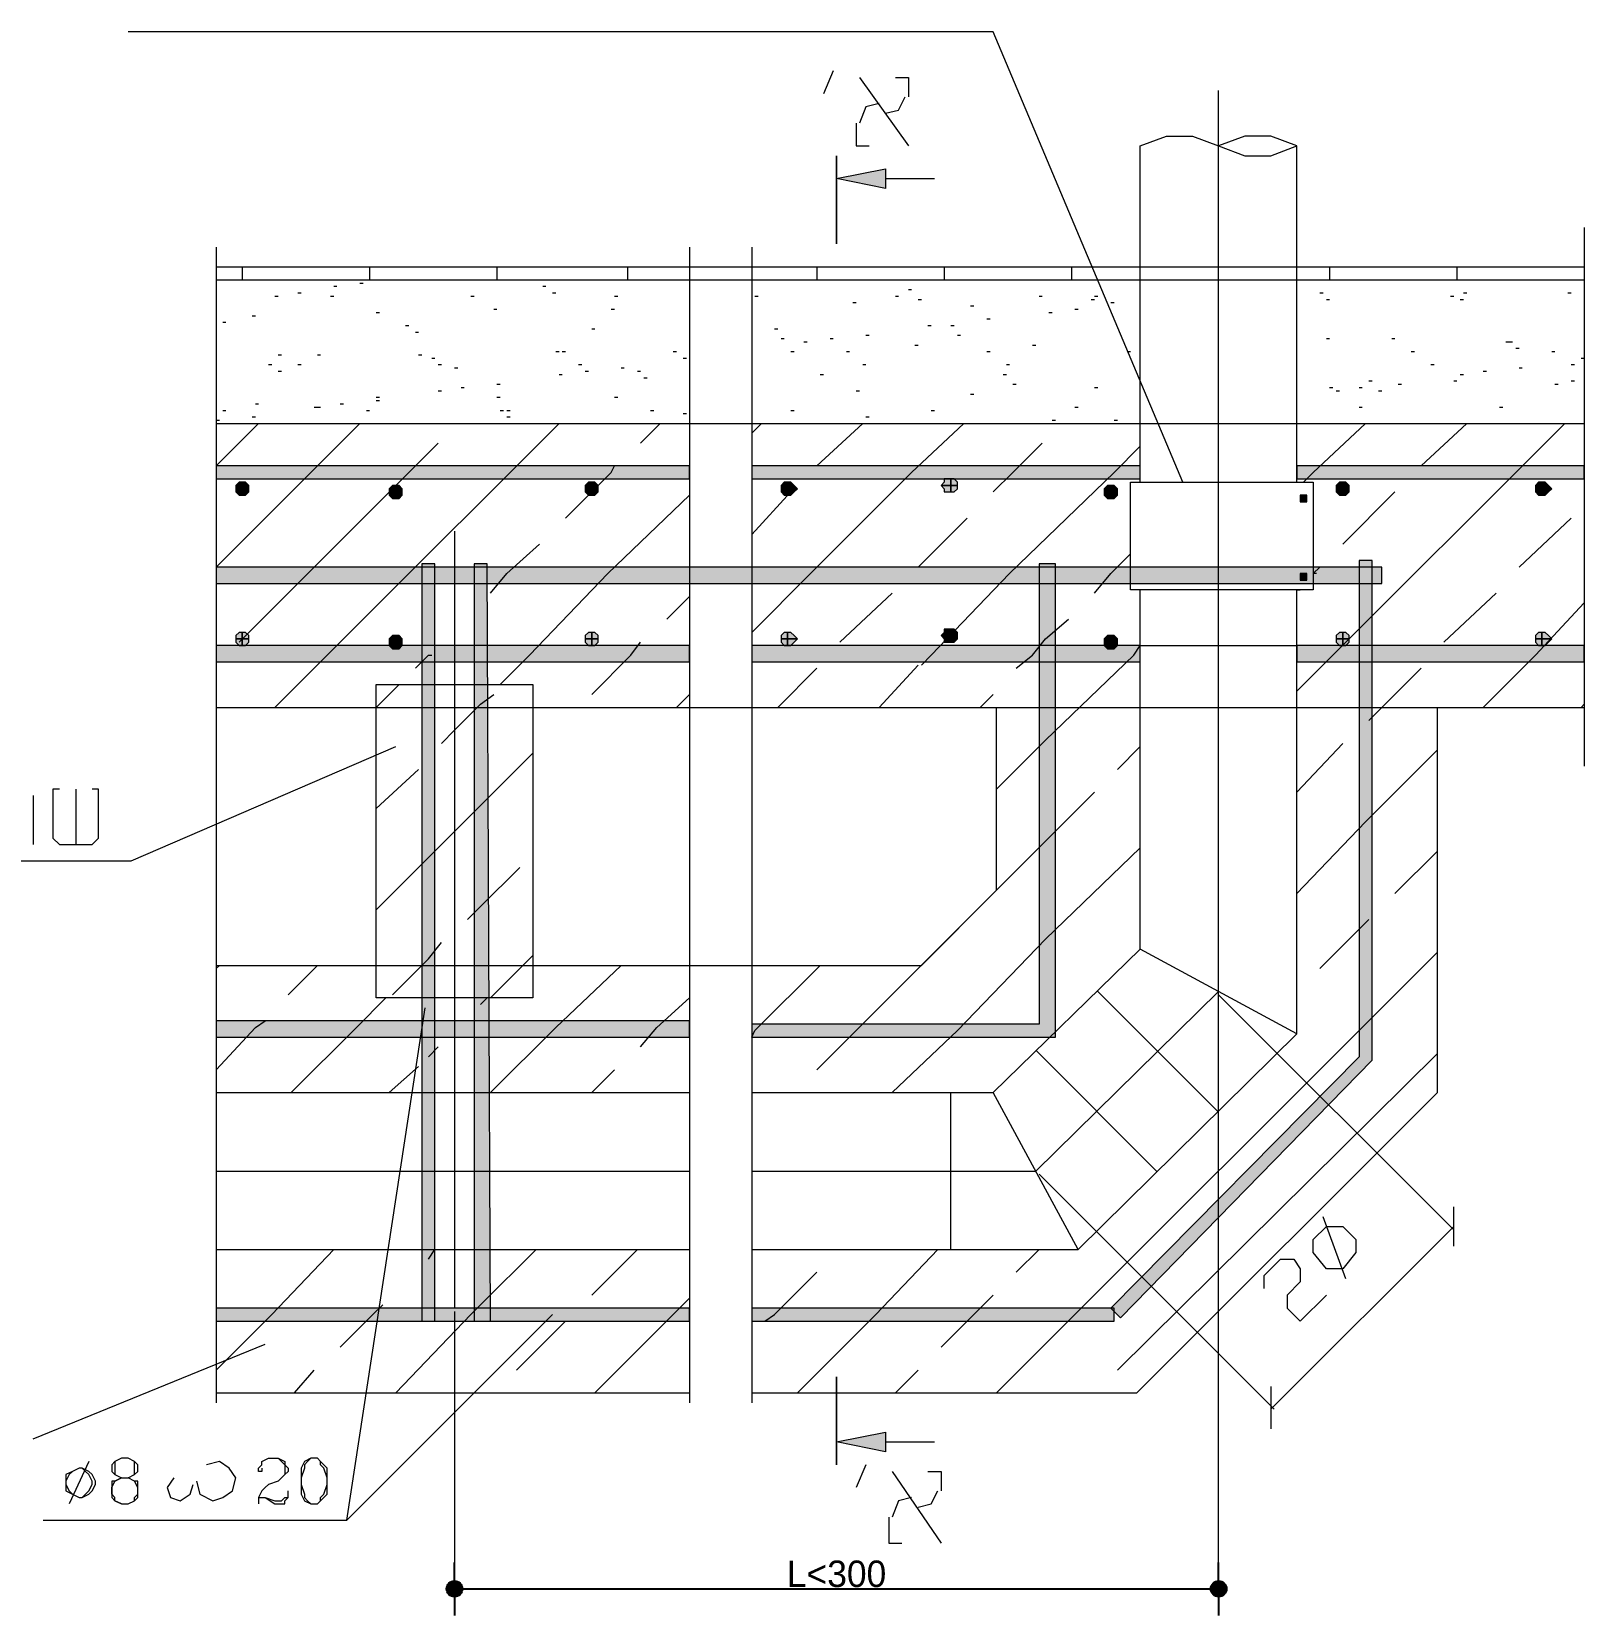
# Model space of a CAD drawing. Header units: centimetres. Extents: x -13594 to 4017, y -3206 to 1780.
# Drawn here: x -4823 to -4236, y -137 to 462 of the extents above; entities that cross this region are included whole.
import ezdxf

# ---------------------------------------------------------------- set-up
doc = ezdxf.new("R2010")
doc.units = ezdxf.units.CM
doc.layers.add('dim100', color=6, linetype='Continuous')
doc.layers.add('num of plumbing', color=250, linetype='Continuous')
doc.dimstyles.new('STANDART14.5', dxfattribs={"dimscale": 10, "dimtxt": 1.45, "dimasz": 1, "dimexe": 1.75, "dimexo": 2, "dimtad": 1, "dimdec": 0, "dimdsep": 46, "dimtxsty": 'Standard', "dimblk": '1', "dimcen": 2.5, "dimadec": 0, "dimazin": 1, "dimtfac": 1, "dimtdec": 0, "dimtix": 1, "dimtmove": 2, "dimatfit": 3, "dimfxl": 2, "dimfxlon": 1, "dimarcsym": 1})

# ---------------------------------------------------------------- blocks, each defined once
blk = doc.blocks.new('1')
at = {"layer": 'dim100'}
h = blk.add_hatch(color=256, dxfattribs=at)
h.paths.add_polyline_path([(3, 0, 0.414214), (0, 3), (0, 0), (0, -3, 0.414214)])
h.paths.add_polyline_path([(0, 0), (0, 3, 0.414214), (-3, 0, 0.414214), (0, -3)])
for q in [(0, 10), (0, -10)]:
    blk.add_line((0, 0), q, dxfattribs=at)
blk.add_circle((0, 0), 3, dxfattribs=at)
blk = doc.blocks.new('*D15')
at = {"layer": 'Defpoints', "color": 0, "transparency": 16777216}
for p in [(28059.28, -11211.58), (28347.96, -11211.58), (28347.96, -11211.58)]:
    blk.add_point(p, dxfattribs=at)
at = {"layer": 'num of plumbing', "color": 0, "lineweight": -2, "transparency": 16777216}
for p, q in [((28059.28, -11211.58), (28059.28, -11209.83)), ((28060.28, -11211.58), (28346.96, -11211.58)), ((28347.96, -11211.58), (28347.96, -11209.83))]:
    blk.add_line(p, q, dxfattribs=at)
at = {"layer": 'num of plumbing', "color": 0, "lineweight": -2, "transparency": 16777216, "rotation": 180}
blk.add_blockref('1', (28059.28, -11211.58), dxfattribs=at)
at = {"layer": 'num of plumbing', "color": 0, "lineweight": -2, "transparency": 16777216}
blk.add_blockref('1', (28347.96, -11211.58), dxfattribs=at)
at = {"layer": 'num of plumbing', "color": 0, "transparency": 16777216, "insert": (28203.62, -11205.95), "char_height": 10, "attachment_point": 5}
blk.add_mtext('L<300', dxfattribs=at)

msp = doc.modelspace()

# ---------------------------------------------------------------- hatches: boundary and pattern name
at = {"linetype": 'Continuous', "lineweight": 5}
for points in [[(-4500.08, 409.99), (-4518.59, 406.29), (-4500.08, 402.59)], [(-4752.98, 297.73), (-4752.98, 292.79), (-4574.1, 292.79), (-4574.1, 297.73)], [(-4550.66, 297.73), (-4550.66, 292.79), (-4477.88, 292.79), (-4477.88, 291.56), (-4479.11, 290.33), (-4477.88, 289.09), (-4477.88, 287.86), (-4474.18, 287.86), (-4472.95, 289.09), (-4472.95, 291.56), (-4474.18, 292.79), (-4403.86, 292.79), (-4403.86, 297.73)], [(-4344.64, 297.73), (-4344.64, 292.79), (-4236.08, 292.79), (-4236.08, 297.73)], [(-4740.65, 287.86), (-4740.65, 290.33), (-4741.88, 291.56), (-4744.35, 291.56), (-4745.58, 290.33), (-4745.58, 287.86), (-4744.35, 286.63), (-4741.88, 286.63)], [(-4682.66, 286.63), (-4682.66, 289.09), (-4683.9, 290.33), (-4686.37, 290.33), (-4687.6, 289.09), (-4687.6, 286.63), (-4686.37, 285.39), (-4683.9, 285.39)], [(-4608.65, 287.86), (-4608.65, 290.33), (-4609.88, 291.56), (-4612.35, 291.56), (-4613.58, 290.33), (-4613.58, 287.86), (-4612.35, 286.63), (-4609.88, 286.63)], [(-4533.39, 289.09), (-4535.86, 291.56), (-4538.33, 291.56), (-4539.56, 290.33), (-4539.56, 287.86), (-4538.33, 286.63), (-4535.86, 286.63)], [(-4412.5, 286.63), (-4412.5, 289.09), (-4413.73, 290.33), (-4416.2, 290.33), (-4417.43, 289.09), (-4417.43, 286.63), (-4416.2, 285.39), (-4413.73, 285.39)], [(-4324.91, 287.86), (-4324.91, 290.33), (-4326.14, 291.56), (-4328.61, 291.56), (-4329.84, 290.33), (-4329.84, 287.86), (-4328.61, 286.63), (-4326.14, 286.63)], [(-4248.42, 289.09), (-4250.89, 291.56), (-4253.35, 291.56), (-4254.59, 290.33), (-4254.59, 287.86), (-4253.35, 286.63), (-4250.89, 286.63)], [(-4340.94, 284.16), (-4340.94, 286.63), (-4343.41, 286.63), (-4343.41, 284.16)], [(-4752.98, -25.49), (-4574.1, -25.49), (-4574.1, -20.55), (-4649.38, -20.55), (-4650.59, 260.72), (-4655.52, 260.72), (-4655.52, -20.55), (-4670.33, -20.55), (-4670.33, 260.72), (-4675.26, 260.72), (-4675.26, -20.55), (-4752.98, -20.55)], [(-4752.98, 259.49), (-4752.98, 253.32), (-4312.57, 253.32), (-4312.57, 259.49)], [(-4550.66, 86.77), (-4550.66, 81.84), (-4435.93, 81.84), (-4435.93, 260.72), (-4442.1, 260.72), (-4442.1, 86.77)], [(-4414.96, -20.55), (-4411.26, -24.25), (-4316.27, 73.2), (-4316.27, 261.95), (-4321.21, 261.95), (-4321.21, 74.44)], [(-4340.94, 254.55), (-4340.94, 257.02), (-4343.41, 257.02), (-4343.41, 254.55)], [(-4752.98, 229.88), (-4752.98, 223.71), (-4574.1, 223.71), (-4574.1, 229.88), (-4609.88, 229.88), (-4608.65, 231.11), (-4608.65, 233.58), (-4609.88, 234.81), (-4612.35, 234.81), (-4613.58, 233.58), (-4613.58, 231.11), (-4612.35, 229.88), (-4741.88, 229.88), (-4740.65, 231.11), (-4740.65, 233.58), (-4741.88, 234.81), (-4744.35, 234.81), (-4745.58, 233.58), (-4745.58, 231.11), (-4744.35, 229.88)], [(-4682.66, 229.88), (-4682.66, 232.34), (-4683.9, 233.58), (-4686.37, 233.58), (-4687.6, 232.34), (-4687.6, 229.88), (-4686.37, 228.64), (-4683.9, 228.64)], [(-4550.66, 229.88), (-4550.66, 223.71), (-4403.86, 223.71), (-4403.86, 229.88), (-4535.86, 229.88), (-4533.39, 232.34), (-4534.63, 233.58), (-4535.86, 234.81), (-4538.33, 234.81), (-4539.56, 233.58), (-4539.56, 231.11), (-4538.33, 229.88)], [(-4472.95, 232.34), (-4472.95, 234.81), (-4474.18, 236.05), (-4477.88, 236.05), (-4477.88, 234.81), (-4479.11, 233.58), (-4477.88, 232.34), (-4477.88, 231.11), (-4474.18, 231.11)], [(-4412.5, 229.88), (-4412.5, 232.34), (-4413.73, 233.58), (-4416.2, 233.58), (-4417.43, 232.34), (-4417.43, 229.88), (-4416.2, 228.64), (-4413.73, 228.64)], [(-4344.64, 229.88), (-4344.64, 223.71), (-4236.08, 223.71), (-4236.08, 229.88), (-4250.89, 229.88), (-4248.42, 232.34), (-4249.65, 233.58), (-4250.89, 234.81), (-4253.35, 234.81), (-4254.59, 233.58), (-4254.59, 231.11), (-4253.35, 229.88), (-4326.14, 229.88), (-4324.91, 231.11), (-4324.91, 233.58), (-4326.14, 234.81), (-4328.61, 234.81), (-4329.84, 233.58), (-4329.84, 231.11), (-4328.61, 229.88)], [(-4752.98, 88.01), (-4752.98, 81.84), (-4574.1, 81.84), (-4574.1, 88.01)], [(-4550.66, -20.55), (-4550.66, -25.49), (-4413.73, -25.49), (-4413.73, -20.55)], [(-4500.08, -67.43), (-4518.59, -71.13), (-4500.08, -74.83)]]:
    msp.add_hatch(color=7, dxfattribs=at).paths.add_polyline_path(points)

# ---------------------------------------------------------------- linework, layer by layer
at = {"color": 7, "linetype": 'Continuous', "lineweight": 5}
for points in [[(-4387.82, 291.56), (-4459.37, 461.8), (-4786.29, 461.8)], [(-4519.82, 447), (-4523.52, 438.36)], [(-4509.95, 444.53), (-4491.45, 418.63)], [(-4496.38, 444.53), (-4491.45, 444.53), (-4491.45, 437.13)], [(-4500.08, 430.96), (-4495.15, 432.2), (-4492.68, 437.13)], [(-4374.25, -126.65), (-4374.25, 196.57), (-4374.25, 439.6)], [(-4502.55, 434.66), (-4507.49, 433.43), (-4509.95, 427.26)], [(-4511.19, 427.26), (-4511.19, 418.63), (-4506.25, 418.63)], [(-4403.86, 291.56), (-4403.86, 418.63), (-4393.99, 422.33), (-4384.12, 422.33), (-4374.25, 418.63)], [(-4344.64, 291.56), (-4344.64, 418.63), (-4354.51, 422.33), (-4364.38, 422.33), (-4374.25, 418.63), (-4364.38, 414.93), (-4354.51, 414.93), (-4344.64, 418.63)], [(-4518.59, 381.62), (-4518.59, 414.93), (-4518.59, 381.62)], [(-4500.08, 406.29), (-4481.58, 406.29)], [(-4236.08, 387.78), (-4236.08, 184.23)], [(-4752.98, 380.38), (-4752.98, -56.33)], [(-4574.1, 380.38), (-4574.1, -56.33)], [(-4550.66, 380.38), (-4550.66, -56.33)], [(-4752.98, 372.98), (-4236.08, 372.98)], [(-4743.11, 372.98), (-4743.11, 368.05)], [(-4695, 372.98), (-4695, 368.05)], [(-4646.89, 372.98), (-4646.89, 368.05)], [(-4597.54, 372.98), (-4597.54, 368.05)], [(-4525.99, 372.98), (-4525.99, 368.05)], [(-4477.88, 372.98), (-4477.88, 368.05)], [(-4429.77, 372.98), (-4429.77, 368.05)], [(-4332.31, 372.98), (-4332.31, 368.05)], [(-4284.2, 372.98), (-4284.2, 368.05)], [(-4752.98, 368.05), (-4236.08, 368.05)], [(-4708.57, 365.58), (-4707.34, 365.58)], [(-4698.7, 366.81), (-4697.47, 366.81)], [(-4629.62, 365.58), (-4628.38, 365.58)], [(-4730.78, 361.88), (-4729.54, 361.88)], [(-4722.14, 363.11), (-4720.91, 363.11)], [(-4709.8, 361.88), (-4708.57, 361.88)], [(-4656.76, 361.88), (-4655.52, 361.88)], [(-4625.92, 363.11), (-4624.68, 363.11)], [(-4602.48, 361.88), (-4601.24, 361.88)], [(-4549.43, 361.88), (-4548.2, 361.88)], [(-4512.42, 359.41), (-4511.19, 359.41)], [(-4496.38, 361.88), (-4495.15, 361.88)], [(-4491.45, 364.34), (-4490.22, 364.34)], [(-4487.75, 360.64), (-4486.51, 360.64)], [(-4442.1, 361.88), (-4440.87, 361.88)], [(-4422.37, 360.64), (-4421.13, 360.64)], [(-4421.13, 361.88), (-4419.9, 361.88)], [(-4414.96, 359.41), (-4413.73, 359.41)], [(-4336.01, 363.11), (-4334.78, 363.11)], [(-4333.54, 360.64), (-4332.31, 360.64)], [(-4286.66, 361.88), (-4285.43, 361.88)], [(-4282.96, 360.64), (-4281.73, 360.64)], [(-4281.73, 363.11), (-4280.5, 363.11)], [(-4242.25, 363.11), (-4241.02, 363.11)], [(-4739.41, 354.48), (-4738.18, 354.48)], [(-4692.53, 355.71), (-4691.3, 355.71)], [(-4648.12, 356.94), (-4646.89, 356.94)], [(-4603.71, 356.94), (-4602.48, 356.94)], [(-4468.01, 358.18), (-4466.78, 358.18)], [(-4461.84, 353.24), (-4460.61, 353.24)], [(-4438.4, 355.71), (-4437.17, 355.71)], [(-4428.53, 356.94), (-4427.3, 356.94)], [(-4750.52, 352.01), (-4749.28, 352.01)], [(-4681.43, 350.78), (-4680.2, 350.78)], [(-4677.73, 348.31), (-4676.5, 348.31)], [(-4611.11, 349.54), (-4609.88, 349.54)], [(-4542.03, 349.54), (-4540.8, 349.54)], [(-4484.05, 350.78), (-4482.81, 350.78)], [(-4475.41, 350.78), (-4474.18, 350.78)], [(-4539.56, 345.84), (-4538.33, 345.84)], [(-4530.93, 344.61), (-4529.69, 344.61)], [(-4521.06, 345.84), (-4519.82, 345.84)], [(-4507.49, 347.07), (-4506.25, 347.07)], [(-4488.98, 343.37), (-4487.75, 343.37)], [(-4472.95, 347.07), (-4471.71, 347.07)], [(-4444.57, 343.37), (-4443.34, 343.37)], [(-4333.54, 345.84), (-4332.31, 345.84)], [(-4308.87, 345.84), (-4307.64, 345.84)], [(-4265.69, 344.61), (-4264.46, 344.61), (-4263.22, 344.61)], [(-4261.99, 342.14), (-4260.76, 342.14)], [(-4733.24, 335.97), (-4732.01, 335.97)], [(-4729.54, 339.67), (-4728.31, 339.67)], [(-4722.14, 335.97), (-4720.91, 335.97)], [(-4714.74, 339.67), (-4713.51, 339.67)], [(-4676.5, 339.67), (-4675.26, 339.67)], [(-4671.56, 338.44), (-4670.33, 338.44)], [(-4669.09, 335.97), (-4667.86, 335.97)], [(-4624.68, 340.91), (-4623.45, 340.91)], [(-4622.22, 340.91), (-4620.98, 340.91)], [(-4616.05, 335.97), (-4614.81, 335.97)], [(-4580.27, 340.91), (-4579.04, 340.91)], [(-4576.57, 338.44), (-4575.34, 338.44)], [(-4535.86, 340.91), (-4534.63, 340.91)], [(-4514.89, 340.91), (-4513.66, 340.91)], [(-4508.72, 335.97), (-4507.49, 335.97)], [(-4461.84, 340.91), (-4460.61, 340.91)], [(-4454.44, 335.97), (-4453.21, 335.97)], [(-4408.79, 340.91), (-4407.56, 340.91)], [(-4301.47, 340.91), (-4300.23, 340.91)], [(-4294.07, 335.97), (-4292.83, 335.97)], [(-4248.42, 340.91), (-4247.19, 340.91)], [(-4241.02, 335.97), (-4239.79, 335.97)], [(-4237.32, 338.44), (-4236.08, 338.44)], [(-4729.54, 333.5), (-4728.31, 333.5)], [(-4662.93, 334.74), (-4661.69, 334.74)], [(-4623.45, 332.27), (-4622.22, 332.27)], [(-4613.58, 333.5), (-4612.35, 333.5)], [(-4600.01, 334.74), (-4598.78, 334.74)], [(-4593.84, 333.5), (-4592.61, 333.5)], [(-4591.37, 331.04), (-4590.14, 331.04)], [(-4524.76, 332.27), (-4523.52, 332.27)], [(-4455.67, 332.27), (-4454.44, 332.27)], [(-4317.51, 329.8), (-4316.27, 329.8)], [(-4285.43, 329.8), (-4284.2, 329.8)], [(-4282.96, 332.27), (-4281.73, 332.27)], [(-4274.33, 333.5), (-4273.09, 333.5)], [(-4260.76, 334.74), (-4259.52, 334.74)], [(-4241.02, 329.8), (-4239.79, 329.8)], [(-4692.53, 323.64), (-4691.3, 323.64)], [(-4669.09, 326.1), (-4667.86, 326.1)], [(-4660.46, 327.34), (-4659.23, 327.34)], [(-4646.89, 328.57), (-4645.66, 328.57)], [(-4646.89, 323.64), (-4645.66, 323.64)], [(-4602.48, 323.64), (-4601.24, 323.64)], [(-4511.19, 326.1), (-4509.95, 326.1)], [(-4468.01, 324.87), (-4466.78, 324.87)], [(-4451.97, 328.57), (-4450.74, 328.57)], [(-4421.13, 327.34), (-4419.9, 327.34)], [(-4332.31, 327.34), (-4331.08, 327.34)], [(-4329.84, 326.1), (-4328.61, 326.1)], [(-4321.21, 327.34), (-4319.97, 327.34)], [(-4313.8, 326.1), (-4312.57, 326.1)], [(-4306.4, 328.57), (-4305.17, 328.57)], [(-4247.19, 328.57), (-4245.95, 328.57)], [(-4750.52, 318.7), (-4749.28, 318.7)], [(-4738.18, 321.17), (-4736.95, 321.17)], [(-4715.97, 319.93), (-4714.74, 319.93), (-4713.51, 319.93)], [(-4706.1, 321.17), (-4704.87, 321.17)], [(-4696.24, 318.7), (-4695, 318.7)], [(-4692.53, 322.4), (-4691.3, 322.4)], [(-4645.66, 318.7), (-4644.42, 318.7)], [(-4643.19, 318.7), (-4641.95, 318.7)], [(-4588.91, 318.7), (-4587.67, 318.7)], [(-4576.57, 317.47), (-4575.34, 317.47)], [(-4535.86, 318.7), (-4534.63, 318.7)], [(-4482.81, 318.7), (-4481.58, 318.7)], [(-4428.53, 319.93), (-4427.3, 319.93)], [(-4321.21, 319.93), (-4319.97, 319.93)], [(-4268.16, 319.93), (-4266.93, 319.93)], [(-4752.98, 315), (-4751.75, 315)], [(-4752.98, 259.49), (-4717.21, 295.26), (-4698.7, 313.76)], [(-4752.98, 297.73), (-4736.95, 313.76)], [(-4752.98, 313.76), (-4236.08, 313.76)], [(-4739.41, 316.23), (-4738.18, 316.23)], [(-4730.78, 206.44), (-4711.04, 226.18), (-4680.2, 257.02), (-4641.95, 295.26), (-4623.45, 313.76)], [(-4643.19, 316.23), (-4641.95, 316.23)], [(-4592.61, 306.36), (-4585.21, 313.76)], [(-4550.66, 313.76), (-4403.86, 313.76)], [(-4550.66, 310.06), (-4546.96, 313.76)], [(-4550.66, 234.81), (-4528.46, 257.02), (-4490.22, 295.26), (-4470.48, 313.76)], [(-4525.99, 297.73), (-4508.72, 313.76)], [(-4507.49, 316.23), (-4506.25, 316.23)], [(-4437.17, 315), (-4435.93, 315)], [(-4413.73, 315), (-4412.5, 315)], [(-4344.64, 313.76), (-4243.49, 313.76), (-4261.99, 295.26), (-4318.74, 238.51), (-4331.08, 226.18), (-4344.64, 212.61)], [(-4342.18, 291.56), (-4338.48, 295.26), (-4318.74, 313.76)], [(-4297.77, 297.73), (-4280.5, 313.76)], [(-4680.2, 295.26), (-4669.09, 306.36)], [(-4459.37, 287.86), (-4451.97, 295.26), (-4440.87, 306.36)], [(-4486.51, 222.47), (-4482.81, 226.18), (-4453.21, 257.02), (-4413.73, 295.26), (-4403.86, 305.13)], [(-4744.35, 231.11), (-4680.2, 295.26)], [(-4620.98, 277.99), (-4603.71, 295.26), (-4602.48, 297.73)], [(-4550.66, 271.82), (-4535.86, 287.86)], [(-4327.37, 268.12), (-4307.64, 287.86)], [(-4645.66, 215.07), (-4634.55, 226.18), (-4604.95, 257.02), (-4574.1, 286.63)], [(-4487.75, 259.49), (-4469.24, 277.99)], [(-4260.76, 259.49), (-4241.02, 277.99)], [(-4662.93, 273.05), (-4662.93, -20.55)], [(-4649.36, 249.62), (-4643.19, 257.02), (-4630.85, 268.12)], [(-4421.13, 249.62), (-4414.96, 257.02), (-4407.56, 264.42)], [(-4337.24, 257.02), (-4338.48, 257.02), (-4336.01, 259.49)], [(-4582.74, 239.75), (-4574.1, 248.38)], [(-4550.66, 60.87), (-4459.37, 60.87), (-4403.86, 115.15), (-4403.86, 250.85)], [(-4550.66, 1.65), (-4427.3, 1.65), (-4344.64, 83.07), (-4344.64, 250.85)], [(-4517.36, 231.11), (-4497.62, 249.62)], [(-4344.64, 250.85), (-4343.41, 250.85)], [(-4289.13, 231.11), (-4269.39, 249.62)], [(-4274.33, 206.44), (-4254.59, 226.18), (-4236.08, 245.91)], [(-4450.74, 221.24), (-4444.57, 226.18), (-4439.64, 232.34), (-4431, 239.75)], [(-4611.11, 211.37), (-4596.31, 226.18), (-4592.61, 231.11)], [(-4458.14, 175.6), (-4439.64, 194.1), (-4406.33, 226.18), (-4403.86, 229.88), (-4344.64, 229.88)], [(-4677.73, 221.24), (-4672.8, 226.18), (-4671.56, 226.18)], [(-4502.55, 206.44), (-4487.75, 222.47)], [(-4540.8, 206.44), (-4525.99, 221.24)], [(-4317.51, 201.5), (-4297.77, 221.24)], [(-4683.9, 215.07), (-4692.53, 206.44), (-4691.3, 206.44)], [(-4667.86, 192.87), (-4662.93, 197.8), (-4653.06, 207.67), (-4648.12, 211.37)], [(-4579.04, 206.44), (-4574.1, 211.37)], [(-4464.31, 206.44), (-4459.37, 211.37)], [(-4752.98, 206.44), (-4236.08, 206.44)], [(-4550.66, -52.63), (-4405.09, -52.63), (-4291.6, 60.87), (-4291.6, 206.44)], [(-4486.51, 108.98), (-4458.14, 137.35), (-4458.14, 206.44)], [(-4237.32, 206.44), (-4236.08, 207.67)], [(-5134.18, 184.23), (-5109.51, 148.46), (-4785.06, 148.46), (-4685.13, 191.63)], [(-4412.5, 183), (-4403.86, 191.63)], [(-4344.64, 174.36), (-4327.37, 192.87)], [(-4692.53, 129.95), (-4672.8, 149.69), (-4662.93, 159.56), (-4653.06, 169.43), (-4633.32, 189.17)], [(-4344.64, 136.12), (-4318.74, 163.26), (-4291.6, 190.4)], [(-4692.53, 168.2), (-4676.5, 183)], [(-4812.2, 175.6), (-4814.67, 175.6), (-4814.67, 157.09), (-4812.2, 154.62), (-4799.86, 154.62), (-4797.39, 157.09), (-4797.39, 175.6), (-4799.86, 175.6)], [(-4806.03, 175.6), (-4806.03, 154.62)], [(-4439.64, 155.86), (-4421.13, 174.36)], [(-4822.07, 173.13), (-4822.07, 154.62)], [(-4511.19, 84.31), (-4439.64, 155.86)], [(-4497.62, 60.87), (-4472.95, 84.31), (-4439.64, 118.85), (-4403.86, 153.39)], [(-4307.64, 136.12), (-4291.6, 152.16)], [(-4657.99, 126.25), (-4653.06, 131.18), (-4638.25, 145.99)], [(-4336.01, 107.75), (-4318.74, 125.02), (-4317.51, 126.25)], [(-4686.37, 97.88), (-4672.8, 111.45), (-4667.86, 117.62)], [(-4458.14, -52.63), (-4428.53, -23.02), (-4318.74, 86.77), (-4291.6, 113.91)], [(-4344.64, 83.07), (-4403.86, 115.15)], [(-4752.98, 107.75), (-4751.75, 108.98)], [(-4752.98, 108.98), (-4486.51, 108.98)], [(-4725.84, 97.88), (-4714.74, 108.98)], [(-4649.36, 96.64), (-4633.32, 112.68)], [(-4649.36, 60.87), (-4624.68, 85.54), (-4600.01, 108.98)], [(-4550.66, 81.84), (-4549.43, 84.31), (-4524.76, 108.98)], [(-4724.61, 60.87), (-4699.94, 85.54), (-4688.83, 96.64)], [(-4653.06, 94.18), (-4650.59, 96.64)], [(-4592.61, 78.14), (-4586.44, 85.54), (-4574.1, 96.64)], [(-4550.66, 31.26), (-4443.34, 31.26), (-4374.25, 99.11)], [(-4419.9, 99.11), (-4374.25, 53.47)], [(-4374.25, 97.88), (-4285.43, 9.05)], [(-4703.64, -100.74), (-4674.03, 92.94)], [(-4752.98, 69.5), (-4738.18, 85.54), (-4734.48, 88.01)], [(-4525.99, 69.5), (-4511.19, 84.31)], [(-4672.8, 74.44), (-4669.09, 78.14)], [(-4443.34, 76.91), (-4397.69, 31.26)], [(-4412.5, -43.99), (-4291.6, 75.67)], [(-4687.6, 60.87), (-4676.5, 70.74)], [(-4611.11, 60.87), (-4602.48, 69.5)], [(-4752.98, 60.87), (-4574.1, 60.87)], [(-4475.41, 1.65), (-4475.41, 60.87)], [(-4427.3, 1.65), (-4459.37, 60.87)], [(-4752.98, 31.26), (-4574.1, 31.26)], [(-4442.1, 30.03), (-4353.28, -58.8)], [(-4326.14, -9.45), (-4334.78, 13.99)], [(-4285.43, 2.89), (-4285.43, 17.69)], [(-4354.51, -58.8), (-4285.43, 10.29)], [(-4752.98, -43.99), (-4732.01, -23.02), (-4708.57, 1.65)], [(-4752.98, 1.65), (-4574.1, 1.65)], [(-4685.13, -52.63), (-4656.76, -23.02), (-4653.06, -19.32), (-4632.09, 1.65)], [(-4672.8, -2.05), (-4670.33, 1.65)], [(-4611.11, -15.62), (-4593.84, 1.65)], [(-4533.39, -52.63), (-4503.79, -23.02), (-4480.35, 1.65)], [(-4450.74, -6.98), (-4442.1, 1.65)], [(-4356.98, -13.15), (-4356.98, -8.22), (-4350.81, -2.05), (-4345.88, -2.05), (-4343.41, -5.75), (-4343.41, -10.68), (-4348.35, -15.62), (-4348.35, -20.55), (-4343.41, -25.49), (-4333.54, -15.62)], [(-4545.73, -25.49), (-4542.03, -23.02), (-4525.99, -6.98)], [(-4609.88, -52.63), (-4580.27, -23.02), (-4574.1, -16.85)], [(-4479.11, -35.36), (-4466.78, -23.02), (-4459.37, -15.62)], [(-4818.37, -100.74), (-4703.64, -100.74), (-4625.92, -23.02)], [(-4706.1, -35.36), (-4693.77, -23.02), (-4690.07, -19.32)], [(-4662.93, -21.79), (-4662.93, -126.65)], [(-4639.49, -43.99), (-4620.98, -25.49)], [(-4822.07, -69.9), (-4734.48, -34.12)], [(-4723.38, -52.63), (-4715.97, -43.99)], [(-4518.59, -46.46), (-4518.59, -79.77), (-4518.59, -46.46)], [(-4496.38, -52.63), (-4487.75, -43.99)], [(-4752.98, -52.63), (-4574.1, -52.63)], [(-4354.51, -50.16), (-4354.51, -66.2)], [(-4500.08, -71.13), (-4481.58, -71.13)], [(-4788.76, -77.3), (-4791.23, -78.53), (-4792.46, -79.77), (-4792.46, -82.24), (-4791.23, -83.47), (-4788.76, -84.7), (-4786.29, -84.7), (-4783.82, -83.47), (-4782.59, -82.24), (-4782.59, -79.77), (-4783.82, -78.53), (-4786.29, -77.3), (-4788.76, -77.3), (-4791.23, -78.53), (-4791.23, -79.77), (-4791.23, -82.24), (-4791.23, -83.47), (-4788.76, -84.7)], [(-4788.76, -94.57), (-4791.23, -93.34), (-4791.23, -92.11), (-4792.46, -90.87), (-4792.46, -88.4), (-4791.23, -85.94), (-4788.76, -84.7), (-4791.23, -85.94), (-4792.46, -85.94), (-4792.46, -88.4), (-4792.46, -90.87), (-4792.46, -92.11), (-4791.23, -93.34), (-4788.76, -94.57), (-4786.29, -94.57), (-4783.82, -93.34), (-4782.59, -92.11), (-4782.59, -90.87), (-4782.59, -88.4), (-4782.59, -85.94), (-4783.82, -85.94), (-4786.29, -84.7), (-4783.82, -83.47), (-4783.82, -82.24), (-4783.82, -79.77), (-4783.82, -78.53), (-4786.29, -77.3)], [(-4735.71, -81), (-4735.71, -82.24), (-4736.95, -82.24), (-4736.95, -81), (-4735.71, -79.77), (-4735.71, -78.53), (-4733.24, -77.3), (-4729.54, -77.3), (-4727.08, -78.53), (-4727.08, -79.77), (-4725.84, -81), (-4725.84, -82.24), (-4727.08, -83.47), (-4729.54, -85.94), (-4733.24, -87.17), (-4734.48, -88.4), (-4735.71, -89.64), (-4736.95, -92.11), (-4736.95, -94.57)], [(-4729.54, -77.3), (-4728.31, -78.53), (-4727.08, -79.77), (-4727.08, -81), (-4727.08, -82.24), (-4727.08, -83.47), (-4729.54, -85.94), (-4733.24, -87.17)], [(-4717.21, -77.3), (-4719.67, -78.53), (-4720.91, -81), (-4720.91, -84.7), (-4720.91, -87.17), (-4720.91, -90.87), (-4719.67, -93.34), (-4717.21, -94.57), (-4714.74, -94.57), (-4713.51, -93.34), (-4711.04, -90.87), (-4711.04, -87.17), (-4711.04, -84.7), (-4711.04, -81), (-4713.51, -78.53), (-4714.74, -77.3), (-4717.21, -77.3), (-4718.44, -78.53), (-4719.67, -79.77), (-4719.67, -81), (-4720.91, -84.7), (-4720.91, -87.17), (-4719.67, -90.87), (-4719.67, -92.11), (-4718.44, -93.34), (-4717.21, -94.57)], [(-4714.74, -94.57), (-4713.51, -93.34), (-4713.51, -92.11), (-4712.27, -90.87), (-4711.04, -87.17), (-4711.04, -84.7), (-4712.27, -81), (-4713.51, -79.77), (-4713.51, -78.53), (-4714.74, -77.3)], [(-4804.8, -81), (-4807.26, -82.24), (-4809.73, -83.47), (-4809.73, -85.94), (-4809.73, -87.17), (-4809.73, -89.64), (-4807.26, -90.87), (-4804.8, -92.11), (-4803.56, -92.11), (-4801.09, -90.87), (-4799.86, -89.64), (-4798.63, -87.17), (-4798.63, -85.94), (-4799.86, -83.47), (-4801.09, -82.24), (-4803.56, -81), (-4804.8, -81), (-4807.26, -82.24), (-4808.5, -83.47), (-4809.73, -85.94), (-4809.73, -87.17), (-4808.5, -89.64), (-4807.26, -90.87), (-4804.8, -92.11)], [(-4801.09, -78.53), (-4808.5, -94.57)], [(-4803.56, -92.11), (-4802.33, -90.87), (-4801.09, -89.64), (-4799.86, -87.17), (-4799.86, -85.94), (-4801.09, -83.47), (-4802.33, -82.24), (-4803.56, -81)], [(-4760.38, -85.94), (-4759.15, -90.87), (-4754.22, -93.34), (-4750.52, -92.11), (-4746.81, -89.64), (-4745.58, -84.7), (-4748.05, -81), (-4751.75, -78.53), (-4756.68, -79.77)], [(-4507.49, -79.77), (-4511.19, -88.4)], [(-4497.62, -82.24), (-4479.11, -109.38)], [(-4484.05, -82.24), (-4479.11, -82.24), (-4479.11, -89.64)], [(-4786.29, -94.57), (-4783.82, -93.34), (-4783.82, -92.11), (-4782.59, -90.87), (-4782.59, -88.4), (-4783.82, -85.94), (-4786.29, -84.7)], [(-4769.02, -84.7), (-4771.49, -88.4), (-4770.25, -92.11), (-4766.55, -93.34), (-4762.85, -90.87), (-4761.62, -87.17)], [(-4734.48, -92.11), (-4730.78, -94.57), (-4727.08, -94.57), (-4727.08, -93.34), (-4725.84, -92.11), (-4725.84, -89.64)], [(-4487.75, -95.81), (-4482.81, -94.57), (-4480.35, -89.64)], [(-4736.95, -92.11), (-4735.71, -92.11), (-4734.48, -92.11), (-4730.78, -93.34), (-4728.31, -93.34), (-4727.08, -92.11), (-4725.84, -92.11)], [(-4490.22, -92.11), (-4495.15, -93.34), (-4497.62, -99.51)], [(-4498.85, -99.51), (-4498.85, -109.38), (-4493.92, -109.38)]]:
    msp.add_lwpolyline(points, dxfattribs=at)
for points in [[(-4518.59, 406.29), (-4500.08, 409.99), (-4500.08, 402.59)], [(-4752.98, 297.73), (-4752.98, 292.79), (-4574.1, 292.79), (-4574.1, 297.73)], [(-4550.66, 297.73), (-4550.66, 292.79), (-4403.86, 292.79), (-4403.86, 297.73)], [(-4344.64, 297.73), (-4344.64, 292.79), (-4236.08, 292.79), (-4236.08, 297.73)], [(-4743.11, 291.56), (-4744.35, 291.56), (-4745.58, 290.33), (-4745.58, 289.09), (-4743.11, 289.09)], [(-4745.58, 289.09), (-4745.58, 287.86), (-4744.35, 286.63), (-4743.11, 286.63), (-4743.11, 289.09)], [(-4740.65, 289.09), (-4740.65, 290.33), (-4741.88, 291.56), (-4743.11, 291.56), (-4743.11, 289.09)], [(-4743.11, 286.63), (-4741.88, 286.63), (-4740.65, 287.86), (-4740.65, 289.09), (-4743.11, 289.09)], [(-4685.13, 290.33), (-4686.37, 290.33), (-4687.6, 289.09), (-4687.6, 287.86), (-4685.13, 287.86)], [(-4687.6, 287.86), (-4687.6, 286.63), (-4686.37, 285.39), (-4685.13, 285.39), (-4685.13, 287.86)], [(-4682.66, 287.86), (-4682.66, 289.09), (-4683.9, 290.33), (-4685.13, 290.33), (-4685.13, 287.86)], [(-4685.13, 285.39), (-4683.9, 285.39), (-4682.66, 286.63), (-4682.66, 287.86), (-4685.13, 287.86)], [(-4611.11, 291.56), (-4612.35, 291.56), (-4613.58, 290.33), (-4613.58, 289.09), (-4611.11, 289.09)], [(-4613.58, 289.09), (-4613.58, 287.86), (-4612.35, 286.63), (-4611.11, 286.63), (-4611.11, 289.09)], [(-4608.65, 289.09), (-4608.65, 290.33), (-4609.88, 291.56), (-4611.11, 291.56), (-4611.11, 289.09)], [(-4611.11, 286.63), (-4609.88, 286.63), (-4608.65, 287.86), (-4608.65, 289.09), (-4611.11, 289.09)], [(-4537.09, 291.56), (-4538.33, 291.56), (-4539.56, 290.33), (-4539.56, 289.09), (-4537.09, 289.09)], [(-4539.56, 289.09), (-4539.56, 287.86), (-4538.33, 286.63), (-4537.09, 286.63), (-4537.09, 289.09)], [(-4533.39, 289.09), (-4534.63, 290.33), (-4535.86, 291.56), (-4537.09, 291.56), (-4537.09, 289.09)], [(-4537.09, 286.63), (-4535.86, 286.63), (-4534.63, 287.86), (-4533.39, 289.09), (-4537.09, 289.09)], [(-4475.41, 292.79), (-4477.88, 292.79), (-4477.88, 291.56), (-4479.11, 290.33), (-4475.41, 290.33)], [(-4479.11, 290.33), (-4477.88, 289.09), (-4477.88, 287.86), (-4475.41, 287.86), (-4475.41, 290.33)], [(-4472.95, 290.33), (-4472.95, 291.56), (-4474.18, 292.79), (-4475.41, 292.79), (-4475.41, 290.33)], [(-4475.41, 287.86), (-4474.18, 287.86), (-4472.95, 289.09), (-4472.95, 290.33), (-4475.41, 290.33)], [(-4414.96, 290.33), (-4416.2, 290.33), (-4417.43, 289.09), (-4417.43, 287.86), (-4414.96, 287.86)], [(-4417.43, 287.86), (-4417.43, 286.63), (-4416.2, 285.39), (-4414.96, 285.39), (-4414.96, 287.86)], [(-4412.5, 287.86), (-4412.5, 289.09), (-4413.73, 290.33), (-4414.96, 290.33), (-4414.96, 287.86)], [(-4414.96, 285.39), (-4413.73, 285.39), (-4412.5, 286.63), (-4412.5, 287.86), (-4414.96, 287.86)], [(-4407.56, 291.56), (-4338.48, 291.56), (-4338.48, 250.85), (-4407.56, 250.85)], [(-4327.37, 291.56), (-4328.61, 291.56), (-4329.84, 290.33), (-4329.84, 289.09), (-4327.37, 289.09)], [(-4329.84, 289.09), (-4329.84, 287.86), (-4328.61, 286.63), (-4327.37, 286.63), (-4327.37, 289.09)], [(-4324.91, 289.09), (-4324.91, 290.33), (-4326.14, 291.56), (-4327.37, 291.56), (-4327.37, 289.09)], [(-4327.37, 286.63), (-4326.14, 286.63), (-4324.91, 287.86), (-4324.91, 289.09), (-4327.37, 289.09)], [(-4252.12, 291.56), (-4253.35, 291.56), (-4254.59, 290.33), (-4254.59, 289.09), (-4252.12, 289.09)], [(-4254.59, 289.09), (-4254.59, 287.86), (-4253.35, 286.63), (-4252.12, 286.63), (-4252.12, 289.09)], [(-4248.42, 289.09), (-4249.65, 290.33), (-4250.89, 291.56), (-4252.12, 291.56), (-4252.12, 289.09)], [(-4252.12, 286.63), (-4250.89, 286.63), (-4249.65, 287.86), (-4248.42, 289.09), (-4252.12, 289.09)], [(-4340.94, 285.39), (-4340.94, 286.63), (-4342.18, 286.63), (-4343.41, 286.63), (-4342.18, 285.39)], [(-4343.41, 286.63), (-4343.41, 285.39), (-4343.41, 284.16), (-4342.18, 284.16), (-4342.18, 285.39)], [(-4342.18, 284.16), (-4340.94, 284.16), (-4340.94, 285.39), (-4342.18, 285.39)], [(-4752.98, 259.49), (-4752.98, 253.32), (-4312.57, 253.32), (-4312.57, 259.49)], [(-4675.26, -25.49), (-4670.33, -25.49), (-4670.33, 260.72), (-4675.26, 260.72)], [(-4655.52, -25.49), (-4649.36, -25.49), (-4650.59, 260.72), (-4655.52, 260.72)], [(-4550.66, 86.77), (-4550.66, 81.84), (-4435.93, 81.84), (-4435.93, 260.72), (-4442.1, 260.72), (-4442.1, 86.77)], [(-4414.96, -20.55), (-4411.26, -24.25), (-4316.27, 73.2), (-4316.27, 261.95), (-4321.21, 261.95), (-4321.21, 74.44)], [(-4340.94, 255.78), (-4340.94, 257.02), (-4342.18, 257.02), (-4343.41, 257.02), (-4342.18, 255.78)], [(-4343.41, 257.02), (-4343.41, 255.78), (-4343.41, 254.55), (-4342.18, 254.55), (-4342.18, 255.78)], [(-4342.18, 254.55), (-4340.94, 254.55), (-4340.94, 255.78), (-4342.18, 255.78)], [(-4743.11, 234.81), (-4744.35, 234.81), (-4745.58, 233.58), (-4745.58, 232.34), (-4743.11, 232.34)], [(-4740.65, 232.34), (-4740.65, 233.58), (-4741.88, 234.81), (-4743.11, 234.81), (-4743.11, 232.34)], [(-4685.13, 233.58), (-4686.37, 233.58), (-4687.6, 232.34), (-4687.6, 231.11), (-4685.13, 231.11)], [(-4682.66, 231.11), (-4682.66, 232.34), (-4683.9, 233.58), (-4685.13, 233.58), (-4685.13, 231.11)], [(-4611.11, 234.81), (-4612.35, 234.81), (-4613.58, 233.58), (-4613.58, 232.34), (-4611.11, 232.34)], [(-4608.65, 232.34), (-4608.65, 233.58), (-4609.88, 234.81), (-4611.11, 234.81), (-4611.11, 232.34)], [(-4537.09, 234.81), (-4538.33, 234.81), (-4539.56, 233.58), (-4539.56, 232.34), (-4537.09, 232.34)], [(-4533.39, 232.34), (-4534.63, 233.58), (-4535.86, 234.81), (-4537.09, 234.81), (-4537.09, 232.34)], [(-4475.41, 236.05), (-4477.88, 236.05), (-4477.88, 234.81), (-4479.11, 233.58), (-4475.41, 233.58)], [(-4479.11, 233.58), (-4477.88, 232.34), (-4477.88, 231.11), (-4475.41, 231.11), (-4475.41, 233.58)], [(-4472.95, 233.58), (-4472.95, 234.81), (-4474.18, 236.05), (-4475.41, 236.05), (-4475.41, 233.58)], [(-4475.41, 231.11), (-4474.18, 231.11), (-4472.95, 232.34), (-4472.95, 233.58), (-4475.41, 233.58)], [(-4414.96, 233.58), (-4416.2, 233.58), (-4417.43, 232.34), (-4417.43, 231.11), (-4414.96, 231.11)], [(-4412.5, 231.11), (-4412.5, 232.34), (-4413.73, 233.58), (-4414.96, 233.58), (-4414.96, 231.11)], [(-4327.37, 234.81), (-4328.61, 234.81), (-4329.84, 233.58), (-4329.84, 232.34), (-4327.37, 232.34)], [(-4324.91, 232.34), (-4324.91, 233.58), (-4326.14, 234.81), (-4327.37, 234.81), (-4327.37, 232.34)], [(-4252.12, 234.81), (-4253.35, 234.81), (-4254.59, 233.58), (-4254.59, 232.34), (-4252.12, 232.34)], [(-4248.42, 232.34), (-4249.65, 233.58), (-4250.89, 234.81), (-4252.12, 234.81), (-4252.12, 232.34)], [(-4752.98, 229.88), (-4752.98, 223.71), (-4574.1, 223.71), (-4574.1, 229.88)], [(-4745.58, 232.34), (-4745.58, 231.11), (-4744.35, 229.88), (-4743.11, 229.88), (-4743.11, 232.34)], [(-4743.11, 229.88), (-4741.88, 229.88), (-4740.65, 231.11), (-4740.65, 232.34), (-4743.11, 232.34)], [(-4687.6, 231.11), (-4687.6, 229.88), (-4686.37, 228.64), (-4685.13, 228.64), (-4685.13, 231.11)], [(-4685.13, 228.64), (-4683.9, 228.64), (-4682.66, 229.88), (-4682.66, 231.11), (-4685.13, 231.11)], [(-4613.58, 232.34), (-4613.58, 231.11), (-4612.35, 229.88), (-4611.11, 229.88), (-4611.11, 232.34)], [(-4611.11, 229.88), (-4609.88, 229.88), (-4608.65, 231.11), (-4608.65, 232.34), (-4611.11, 232.34)], [(-4550.66, 229.88), (-4550.66, 223.71), (-4403.86, 223.71), (-4403.86, 229.88)], [(-4539.56, 232.34), (-4539.56, 231.11), (-4538.33, 229.88), (-4537.09, 229.88), (-4537.09, 232.34)], [(-4537.09, 229.88), (-4535.86, 229.88), (-4534.63, 231.11), (-4533.39, 232.34), (-4537.09, 232.34)], [(-4417.43, 231.11), (-4417.43, 229.88), (-4416.2, 228.64), (-4414.96, 228.64), (-4414.96, 231.11)], [(-4414.96, 228.64), (-4413.73, 228.64), (-4412.5, 229.88), (-4412.5, 231.11), (-4414.96, 231.11)], [(-4344.64, 229.88), (-4344.64, 223.71), (-4236.08, 223.71), (-4236.08, 229.88)], [(-4329.84, 232.34), (-4329.84, 231.11), (-4328.61, 229.88), (-4327.37, 229.88), (-4327.37, 232.34)], [(-4327.37, 229.88), (-4326.14, 229.88), (-4324.91, 231.11), (-4324.91, 232.34), (-4327.37, 232.34)], [(-4254.59, 232.34), (-4254.59, 231.11), (-4253.35, 229.88), (-4252.12, 229.88), (-4252.12, 232.34)], [(-4252.12, 229.88), (-4250.89, 229.88), (-4249.65, 231.11), (-4248.42, 232.34), (-4252.12, 232.34)], [(-4633.32, 96.64), (-4692.53, 96.64), (-4692.53, 215.07), (-4633.32, 215.07)], [(-4752.98, 88.01), (-4752.98, 81.84), (-4574.1, 81.84), (-4574.1, 88.01)], [(-4327.37, -5.75), (-4333.54, -5.75), (-4338.48, 0.42), (-4338.48, 5.35), (-4333.54, 10.29), (-4327.37, 10.29), (-4322.44, 5.35), (-4322.44, 0.42)], [(-4752.98, -20.55), (-4752.98, -25.49), (-4574.1, -25.49), (-4574.1, -20.55)], [(-4550.66, -20.55), (-4550.66, -25.49), (-4413.73, -25.49), (-4413.73, -20.55)], [(-4518.59, -71.13), (-4500.08, -67.43), (-4500.08, -74.83)]]:
    msp.add_lwpolyline(points, close=True, dxfattribs=at)

# ---------------------------------------------------------------- dimensions: what is measured, and where the dimension line sits
at = {"layer": 'num of plumbing'}
dim = msp.add_linear_dim(base=(-4374.25, -126.65), p1=(-4662.93, -126.65), p2=(-4374.25, -126.65), text='L<300', dimstyle='STANDART14.5', override={"dimscale": 1, "dimtxt": 10}, dxfattribs=at)
dim.commit()
dim.dimension.update_dxf_attribs({"geometry": '*D15', "text_midpoint": (-4518.59, -121.02), "insert": (-32722.21, 11084.93)})

doc.saveas('drawing.dxf')
